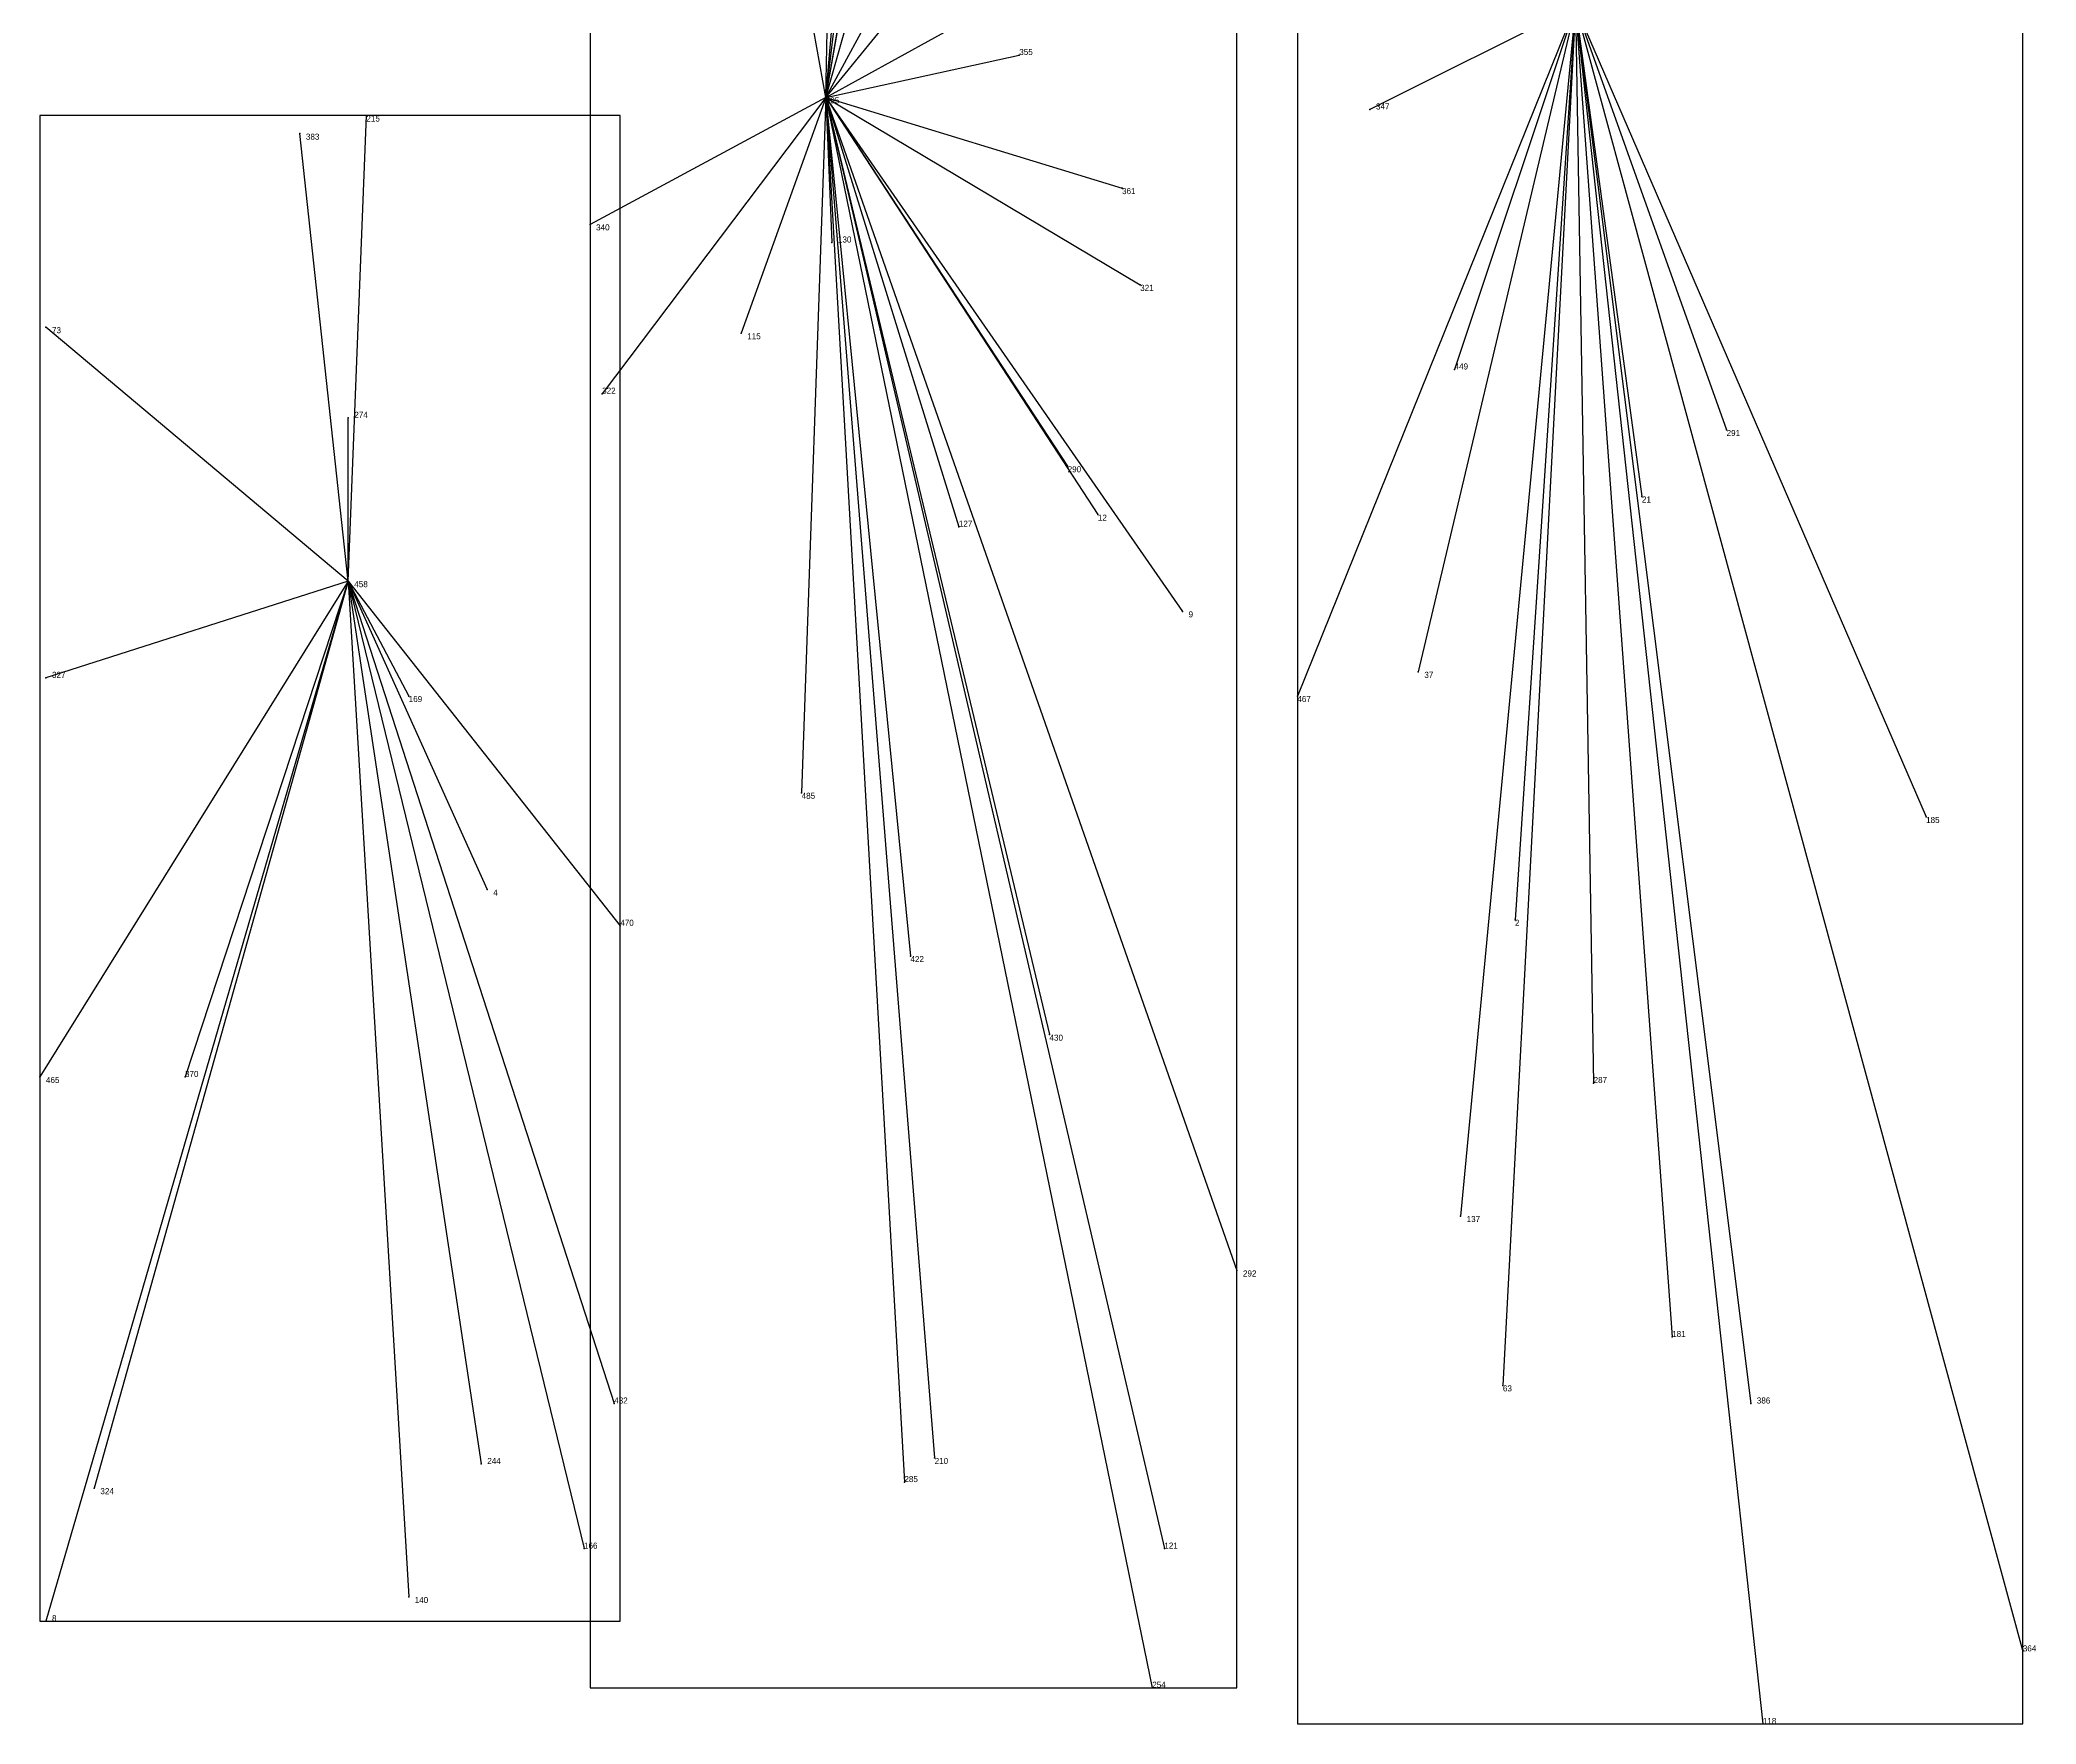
# Model space of a CAD drawing. Extents: x 0 to 1, y 0 to 1.
# Drawn here: x 0 to 0.3302, y 0.03 to 0.3085 of the extents above; entities that cross this region are included whole.
import ezdxf

# ---------------------------------------------------------------- set-up
doc = ezdxf.new("R2010")
doc.units = 0
for name, color, linetype in [('Clients', 3, 'CONTINUOUS'), ('Facilities', 3, 'CONTINUOUS'), ('Facilities_lines', 3, 'CONTINUOUS'), ('Min_max_boxes', 1, 'CONTINUOUS'), ('Normals', 1, 'CONTINUOUS'), ('Source_points', 5, 'CONTINUOUS'), ('Text', 3, 'CONTINUOUS')]:
    doc.layers.add(name, color=color, linetype=linetype)

msp = doc.modelspace()

# ---------------------------------------------------------------- linework, layer by layer
at = {"layer": 'Clients', "color": 5}
for p in [(0.162, 0.306), (0.054, 0.296), (0.22, 0.297), (0.043, 0.293), (0.179, 0.284), (0.091, 0.278), (0.131, 0.275), (0.182, 0.268), (0.001, 0.261), (0.116, 0.26), (0.234, 0.254), (0.093, 0.25), (0.051, 0.246), (0.279, 0.244), (0.17, 0.238), (0.265, 0.233), (0.152, 0.228), (0.175, 0.23), (0.189, 0.214), (0.001, 0.203), (0.228, 0.204), (0.061, 0.2), (0.208, 0.2), (0.126, 0.184), (0.312, 0.18), (0.074, 0.168), (0.096, 0.162), (0.244, 0.163), (0.144, 0.157), (0.167, 0.144), (0, 0.137), (0.024, 0.137), (0.257, 0.136), (0.235, 0.114), (0.198, 0.105), (0.27, 0.094), (0.242, 0.086), (0.095, 0.083), (0.283, 0.083), (0.073, 0.073), (0.148, 0.074), (0.143, 0.07), (0.009, 0.069), (0.09, 0.059), (0.186, 0.059), (0.061, 0.051), (0.001, 0.047), (0.328, 0.042), (0.184, 0.036), (0.285, 0.03)]:
    msp.add_point(p, dxfattribs=at)
at = {"layer": 'Facilities', "color": 3}
for p in [(0.13, 0.299), (0.051, 0.219)]:
    msp.add_point(p, dxfattribs=at)
at = {"layer": 'Facilities_lines', "color": 3}
for p, q in [((0.13, 0.299), (0.134, 0.511)), ((0.13, 0.299), (0.173, 0.451)), ((0.13, 0.299), (0.155, 0.44)), ((0.13, 0.299), (0.111, 0.405)), ((0.13, 0.299), (0.148, 0.402)), ((0.13, 0.299), (0.142, 0.398)), ((0.13, 0.299), (0.179, 0.389)), ((0.13, 0.299), (0.134, 0.345)), ((0.13, 0.299), (0.157, 0.332)), ((0.13, 0.299), (0.179, 0.326)), ((0.254, 0.314), (0.208, 0.2)), ((0.254, 0.314), (0.22, 0.297)), ((0.254, 0.314), (0.228, 0.204)), ((0.254, 0.314), (0.234, 0.254)), ((0.254, 0.314), (0.235, 0.114)), ((0.254, 0.314), (0.242, 0.086)), ((0.254, 0.314), (0.244, 0.163)), ((0.254, 0.314), (0.265, 0.233)), ((0.254, 0.314), (0.285, 0.03)), ((0.254, 0.314), (0.27, 0.094)), ((0.254, 0.314), (0.312, 0.18)), ((0.254, 0.314), (0.257, 0.136)), ((0.254, 0.314), (0.328, 0.042)), ((0.254, 0.314), (0.283, 0.083)), ((0.254, 0.314), (0.279, 0.244)), ((0.13, 0.299), (0.162, 0.306)), ((0.13, 0.299), (0.091, 0.278)), ((0.13, 0.299), (0.093, 0.25)), ((0.13, 0.299), (0.116, 0.26)), ((0.13, 0.299), (0.126, 0.184)), ((0.13, 0.299), (0.175, 0.23)), ((0.13, 0.299), (0.152, 0.228)), ((0.13, 0.299), (0.148, 0.074)), ((0.13, 0.299), (0.143, 0.07)), ((0.13, 0.299), (0.17, 0.238)), ((0.13, 0.299), (0.198, 0.105)), ((0.13, 0.299), (0.182, 0.268)), ((0.13, 0.299), (0.179, 0.284)), ((0.13, 0.299), (0.144, 0.157)), ((0.13, 0.299), (0.167, 0.144)), ((0.13, 0.299), (0.131, 0.275)), ((0.13, 0.299), (0.189, 0.214)), ((0.13, 0.299), (0.186, 0.059)), ((0.13, 0.299), (0.184, 0.036)), ((0.051, 0.219), (0.054, 0.296)), ((0.051, 0.219), (0.043, 0.293)), ((0.051, 0.219), (0.001, 0.261)), ((0.051, 0.219), (0.051, 0.246)), ((0.051, 0.219), (0, 0.137)), ((0.051, 0.219), (0.001, 0.047)), ((0.051, 0.219), (0.001, 0.203)), ((0.051, 0.219), (0.009, 0.069)), ((0.051, 0.219), (0.024, 0.137)), ((0.051, 0.219), (0.074, 0.168)), ((0.051, 0.219), (0.061, 0.051)), ((0.051, 0.219), (0.09, 0.059)), ((0.051, 0.219), (0.061, 0.2)), ((0.051, 0.219), (0.073, 0.073)), ((0.051, 0.219), (0.095, 0.083)), ((0.051, 0.219), (0.096, 0.162))]:
    msp.add_line(p, q, dxfattribs=at)
at = {"layer": 'Min_max_boxes', "color": 1}
for p, q in [((0.208, 0.568), (0.208, 0.03)), ((0.208, 0.568), (0.208, 0.03)), ((0.328, 0.03), (0.328, 0.568)), ((0.328, 0.03), (0.328, 0.568)), ((0.091, 0.511), (0.091, 0.036)), ((0.091, 0.511), (0.091, 0.036)), ((0.198, 0.036), (0.198, 0.511)), ((0.198, 0.036), (0.198, 0.511)), ((0.096, 0.296), (0, 0.296)), ((0, 0.296), (0, 0.047)), ((0.096, 0.296), (0, 0.296)), ((0, 0.296), (0, 0.047)), ((0, 0.296), (0, 0.296)), ((0.096, 0.047), (0.096, 0.296)), ((0.096, 0.047), (0.096, 0.296)), ((0.096, 0.296), (0.096, 0.296)), ((0, 0.047), (0.096, 0.047)), ((0, 0.047), (0.096, 0.047)), ((0, 0.047), (0, 0.047)), ((0.096, 0.047), (0.096, 0.047)), ((0.091, 0.036), (0.198, 0.036)), ((0.091, 0.036), (0.198, 0.036)), ((0.091, 0.036), (0.091, 0.036)), ((0.198, 0.036), (0.198, 0.036)), ((0.208, 0.03), (0.328, 0.03)), ((0.208, 0.03), (0.328, 0.03)), ((0.208, 0.03), (0.208, 0.03)), ((0.328, 0.03), (0.328, 0.03))]:
    msp.add_line(p, q, dxfattribs=at)
at = {"layer": 'Normals', "color": 1}
for p, q in [((0.162, 0.306), (0.162, 0.306, 0.1)), ((0.13, 0.299), (0.13, 0.299, 0.1)), ((0.054, 0.296), (0.054, 0.296, 0.1)), ((0.22, 0.297), (0.22, 0.297, 0.1)), ((0.043, 0.293), (0.043, 0.293, 0.1)), ((0.179, 0.284), (0.179, 0.284, 0.1)), ((0.091, 0.278), (0.091, 0.278, 0.1)), ((0.131, 0.275), (0.131, 0.275, 0.1)), ((0.182, 0.268), (0.182, 0.268, 0.1)), ((0.001, 0.261), (0.001, 0.261, 0.1)), ((0.116, 0.26), (0.116, 0.26, 0.1)), ((0.234, 0.254), (0.234, 0.254, 0.1)), ((0.093, 0.25), (0.093, 0.25, 0.1)), ((0.051, 0.246), (0.051, 0.246, 0.1)), ((0.279, 0.244), (0.279, 0.244, 0.1)), ((0.17, 0.238), (0.17, 0.238, 0.1)), ((0.265, 0.233), (0.265, 0.233, 0.1)), ((0.152, 0.228), (0.152, 0.228, 0.1)), ((0.175, 0.23), (0.175, 0.23, 0.1)), ((0.051, 0.219), (0.051, 0.219, 0.1)), ((0.189, 0.214), (0.189, 0.214, 0.1)), ((0.001, 0.203), (0.001, 0.203, 0.1)), ((0.228, 0.204), (0.228, 0.204, 0.1)), ((0.061, 0.2), (0.061, 0.2, 0.1)), ((0.208, 0.2), (0.208, 0.2, 0.1)), ((0.126, 0.184), (0.126, 0.184, 0.1)), ((0.312, 0.18), (0.312, 0.18, 0.1)), ((0.074, 0.168), (0.074, 0.168, 0.1)), ((0.096, 0.162), (0.096, 0.162, 0.1)), ((0.244, 0.163), (0.244, 0.163, 0.1)), ((0.144, 0.157), (0.144, 0.157, 0.1)), ((0.167, 0.144), (0.167, 0.144, 0.1)), ((0, 0.137), (0, 0.137, 0.1)), ((0.024, 0.137), (0.024, 0.137, 0.1)), ((0.257, 0.136), (0.257, 0.136, 0.1)), ((0.235, 0.114), (0.235, 0.114, 0.1)), ((0.198, 0.105), (0.198, 0.105, 0.1)), ((0.27, 0.094), (0.27, 0.094, 0.1)), ((0.242, 0.086), (0.242, 0.086, 0.1)), ((0.095, 0.083), (0.095, 0.083, 0.1)), ((0.283, 0.083), (0.283, 0.083, 0.1)), ((0.073, 0.073), (0.073, 0.073, 0.1)), ((0.148, 0.074), (0.148, 0.074, 0.1)), ((0.143, 0.07), (0.143, 0.07, 0.1)), ((0.009, 0.069), (0.009, 0.069, 0.1)), ((0.09, 0.059), (0.09, 0.059, 0.1)), ((0.186, 0.059), (0.186, 0.059, 0.1)), ((0.061, 0.051), (0.061, 0.051, 0.1)), ((0.001, 0.047), (0.001, 0.047, 0.1)), ((0.328, 0.042), (0.328, 0.042, 0.1)), ((0.184, 0.036), (0.184, 0.036, 0.1)), ((0.285, 0.03), (0.285, 0.03, 0.1))]:
    msp.add_line(p, q, dxfattribs=at)
at = {"layer": 'Source_points', "color": 5}
for p in [(0.162, 0.306), (0.13, 0.299), (0.054, 0.296), (0.22, 0.297), (0.043, 0.293), (0.179, 0.284), (0.091, 0.278), (0.131, 0.275), (0.182, 0.268), (0.001, 0.261), (0.116, 0.26), (0.234, 0.254), (0.093, 0.25), (0.051, 0.246), (0.279, 0.244), (0.17, 0.238), (0.265, 0.233), (0.152, 0.228), (0.175, 0.23), (0.051, 0.219), (0.189, 0.214), (0.001, 0.203), (0.228, 0.204), (0.061, 0.2), (0.208, 0.2), (0.126, 0.184), (0.312, 0.18), (0.074, 0.168), (0.096, 0.162), (0.244, 0.163), (0.144, 0.157), (0.167, 0.144), (0, 0.137), (0.024, 0.137), (0.257, 0.136), (0.235, 0.114), (0.198, 0.105), (0.27, 0.094), (0.242, 0.086), (0.095, 0.083), (0.283, 0.083), (0.073, 0.073), (0.148, 0.074), (0.143, 0.07), (0.009, 0.069), (0.09, 0.059), (0.186, 0.059), (0.061, 0.051), (0.001, 0.047), (0.328, 0.042), (0.184, 0.036), (0.285, 0.03)]:
    msp.add_point(p, dxfattribs=at)

# ---------------------------------------------------------------- texts
at = {"layer": 'Text', "color": 3}
for s, p in [('355', (0.162, 0.306)), ('495', (0.13, 0.298)), ('347', (0.221, 0.297)), ('215', (0.054, 0.295)), ('383', (0.044, 0.292)), ('361', (0.179, 0.283)), ('340', (0.092, 0.277)), ('130', (0.132, 0.275)), ('321', (0.182, 0.267)), ('73', (0.002, 0.26)), ('115', (0.117, 0.259)), ('449', (0.234, 0.254)), ('322', (0.093, 0.25)), ('274', (0.052, 0.246)), ('291', (0.279, 0.243)), ('290', (0.17, 0.237)), ('21', (0.265, 0.232)), ('127', (0.152, 0.228)), ('12', (0.175, 0.229)), ('458', (0.052, 0.218)), ('9', (0.19, 0.213)), ('327', (0.002, 0.203)), ('37', (0.229, 0.203)), ('169', (0.061, 0.199)), ('467', (0.208, 0.199)), ('485', (0.126, 0.183)), ('185', (0.312, 0.179)), ('4', (0.075, 0.167)), ('470', (0.096, 0.162)), ('2', (0.244, 0.162)), ('422', (0.144, 0.156)), ('430', (0.167, 0.143)), ('465', (0.001, 0.136)), ('370', (0.024, 0.137)), ('287', (0.257, 0.136)), ('137', (0.236, 0.113)), ('292', (0.199, 0.104)), ('181', (0.27, 0.094)), ('63', (0.242, 0.085)), ('432', (0.095, 0.083)), ('386', (0.284, 0.083)), ('244', (0.074, 0.073)), ('210', (0.148, 0.073)), ('285', (0.143, 0.07)), ('324', (0.01, 0.068)), ('166', (0.09, 0.059)), ('121', (0.186, 0.059)), ('140', (0.062, 0.05)), ('8', (0.002, 0.047)), ('364', (0.328, 0.042)), ('254', (0.184, 0.036)), ('118', (0.285, 0.03))]:
    msp.add_text(s, height=0.001, dxfattribs=at).set_placement(p)

doc.saveas('drawing.dxf')
